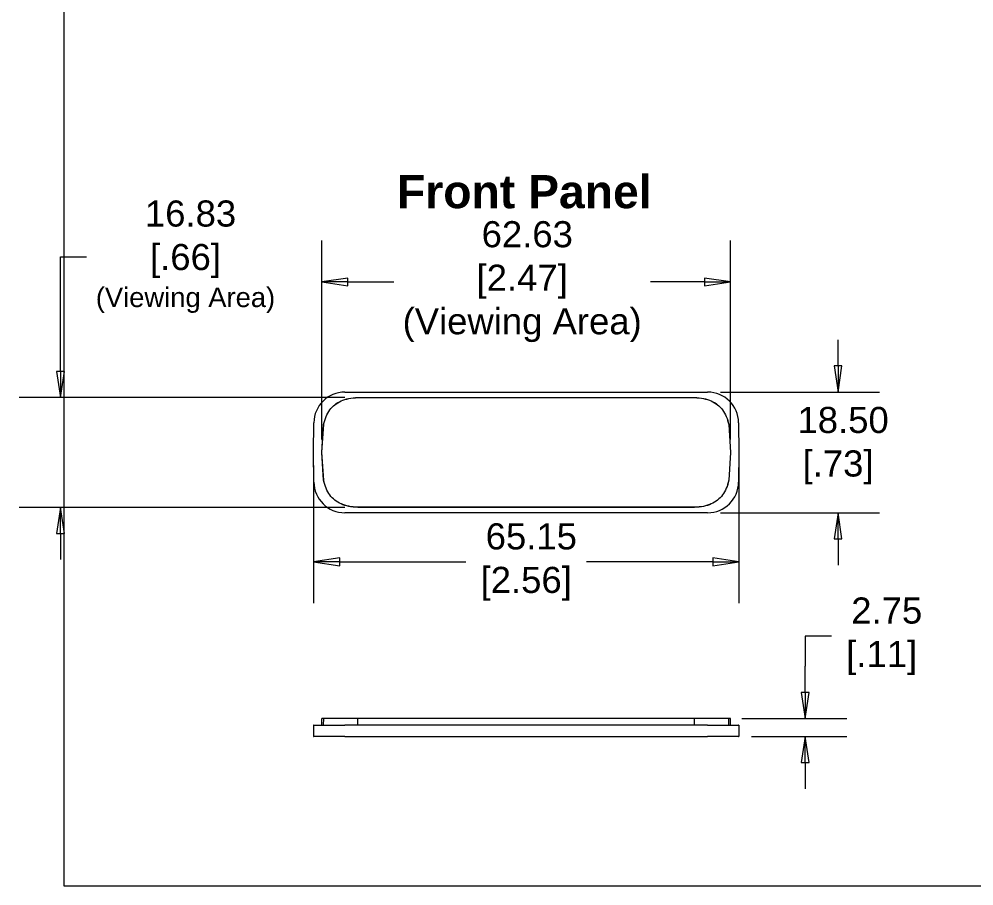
# Model space of a CAD drawing. Header units: millimetres. Extents: x -178 to 574, y 16 to 415.
# Drawn here: x 11.4 to 157.7, y 19.3 to 152.1 of the extents above; entities that cross this region are included whole.
import ezdxf

# ---------------------------------------------------------------- set-up
doc = ezdxf.new("R2010")
doc.units = ezdxf.units.MM
doc.header["$LTSCALE"] = 2
for name, color, linetype, lineweight in [('Dimension (ANSI)', 7, 'Continuous', 9), ('Sketch Geometry (ANSI)', 7, 'Continuous', 9), ('Symbol (ANSI)', 7, 'Continuous', 9), ('Visible (ANSI)', 7, 'Continuous', 9)]:
    doc.layers.add(name, color=color, linetype=linetype, lineweight=lineweight)
doc.styles.add('Label Text (ANSI)', font='arialbd.ttf')
doc.styles.add('Note Text (ANSI)', font='arial.ttf')
doc.styles.add('Text Style20', font='arial.ttf')
doc.dimstyles.new('Default - mm (ANSI)', dxfattribs={"dimscale": 2, "dimtxt": 2, "dimasz": 2, "dimexe": 3.175, "dimexo": 1, "dimgap": 0.8, "dimtad": 0, "dimtih": 1, "dimtoh": 1, "dimrnd": 1e-08, "dimzin": 4, "dimdsep": 46, "dimtxsty": 'Note Text (ANSI)', "dimblk": 'Filled-1', "dimcen": 0.09, "dimdle": 10, "dimclrd": 256, "dimclre": 256, "dimclrt": 256, "dimadec": 1, "dimazin": 0, "dimtfac": 1.524, "dimtofl": 0, "dimtmove": 0, "dimatfit": 3, "dimfxl": 0, "dimtolj": 1, "dimtzin": 0, "dimlwd": -1, "dimlwe": -1, "dimarcsym": 0})

# ---------------------------------------------------------------- blocks, each defined once
blk = doc.blocks.new('Title Blocks HAMMOND')
at = {"layer": 'Sketch Geometry (ANSI)'}
for p, q in [((9.353, 206.727), (9.353, 9.64)), ((9.353, 9.64), (173.942, 9.64))]:
    blk.add_line(p, q, dxfattribs=at)
at = {"layer": 'Symbol (ANSI)', "style": 'Text Style20'}
blk.add_attdef('<TITLE>_001', (224.797, 16.351), '', height=5, dxfattribs=at)
blk = doc.blocks.new('Filled-1')
at = {"color": 0}
for p, q in [((0, 0), (-1, 0.15)), ((-1, 0.15), (-1, -0.15)), ((-1, 0), (0, 0)), ((-1, -0.15), (0, 0))]:
    blk.add_line(p, q, dxfattribs=at)
at = {"color": 0, "flags": 128}
blk.add_lwpolyline([(-1, -0.15), (0, 0), (-1, 0.15), (-1, -0.15)], dxfattribs=at)
at = {"color": 0}
blk.add_solid([(-1, -0.15), (0, 0), (-1, 0.15), (-1, -0.15)], dxfattribs=at)
blk = doc.blocks.new('*D8')
at = {"layer": 'Defpoints', "color": 0, "transparency": 16777216}
for p in [(120.37, 111.85), (57.74, 85.72), (120.37, 85.72)]:
    blk.add_point(p, dxfattribs=at)
at = {"layer": 'Dimension (ANSI)', "transparency": 16777216}
for p, q in [((57.74, 87.72), (57.74, 118.2)), ((120.37, 87.72), (120.37, 118.2)), ((61.74, 111.85), (68.78, 111.85)), ((116.37, 111.85), (108.09, 111.85))]:
    blk.add_line(p, q, dxfattribs=at)
at = {"layer": 'Dimension (ANSI)', "transparency": 16777216, "xscale": 4, "yscale": 4, "zscale": 4, "rotation": 180}
blk.add_blockref('Filled-1', (57.74, 111.85), dxfattribs=at)
at = {"layer": 'Dimension (ANSI)', "transparency": 16777216, "xscale": 4, "yscale": 4, "zscale": 4}
blk.add_blockref('Filled-1', (120.37, 111.85), dxfattribs=at)
at = {"layer": 'Dimension (ANSI)', "transparency": 16777216, "insert": (88.44, 121.16), "char_height": 4, "attachment_point": 2, "style": 'Note Text (ANSI)'}
blk.add_mtext('\\A1; 62.63\\P[2.47]{\\P(Viewing Area)}', dxfattribs=at)
blk = doc.blocks.new('*D9')
at = {"layer": 'Defpoints', "color": 0, "transparency": 16777216}
for p in [(56.48, 85.72), (121.63, 85.72), (121.63, 68.96)]:
    blk.add_point(p, dxfattribs=at)
at = {"layer": 'Dimension (ANSI)', "transparency": 16777216}
for p, q in [((56.48, 83.72), (56.48, 62.61)), ((121.63, 83.72), (121.63, 62.61)), ((60.48, 68.96), (79.8, 68.96)), ((117.63, 68.96), (98.31, 68.96))]:
    blk.add_line(p, q, dxfattribs=at)
at = {"layer": 'Dimension (ANSI)', "transparency": 16777216, "xscale": 4, "yscale": 4, "zscale": 4, "rotation": 180}
blk.add_blockref('Filled-1', (56.48, 68.96), dxfattribs=at)
at = {"layer": 'Dimension (ANSI)', "transparency": 16777216, "xscale": 4, "yscale": 4, "zscale": 4}
blk.add_blockref('Filled-1', (121.63, 68.96), dxfattribs=at)
at = {"layer": 'Dimension (ANSI)', "transparency": 16777216, "insert": (89.06, 74.86), "char_height": 4, "attachment_point": 2, "style": 'Note Text (ANSI)'}
blk.add_mtext('\\A1; 65.15\\P[2.56]', dxfattribs=at)
blk = doc.blocks.new('*D10')
at = {"layer": 'Defpoints', "color": 0, "transparency": 16777216}
for p in [(63.25, 94.14), (17.71, 77.31), (63.25, 77.31)]:
    blk.add_point(p, dxfattribs=at)
at = {"layer": 'Dimension (ANSI)', "transparency": 16777216}
for p, q in [((17.71, 98.14), (17.71, 115.68)), ((17.71, 115.68), (21.71, 115.68)), ((61.25, 94.14), (11.36, 94.14)), ((61.25, 77.31), (11.36, 77.31)), ((17.71, 73.31), (17.71, 69.31))]:
    blk.add_line(p, q, dxfattribs=at)
at = {"layer": 'Dimension (ANSI)', "transparency": 16777216, "xscale": 4, "yscale": 4, "zscale": 4}
for p, rotation in [((17.71, 94.14), 270), ((17.71, 77.31), 90)]:
    blk.add_blockref('Filled-1', p, dxfattribs=dict(at, rotation=rotation))
at = {"layer": 'Dimension (ANSI)', "transparency": 16777216, "insert": (36.85, 124.33), "char_height": 4, "attachment_point": 2, "style": 'Note Text (ANSI)'}
blk.add_mtext('\\A1; 16.83\\P[.66]{\\P\\fArial|b0|i0;\\H3.0000;(Viewing Area)}', dxfattribs=at)
blk = doc.blocks.new('*D11')
at = {"layer": 'Defpoints', "color": 0, "transparency": 16777216}
for p in [(116.84, 94.97), (136.84, 94.97), (116.84, 76.47)]:
    blk.add_point(p, dxfattribs=at)
at = {"layer": 'Dimension (ANSI)', "transparency": 16777216}
for p, q in [((136.84, 98.97), (136.84, 102.97)), ((118.84, 94.97), (143.19, 94.97)), ((118.84, 76.47), (143.19, 76.47)), ((136.84, 72.47), (136.84, 68.47))]:
    blk.add_line(p, q, dxfattribs=at)
at = {"layer": 'Dimension (ANSI)', "transparency": 16777216, "xscale": 4, "yscale": 4, "zscale": 4}
for p, rotation in [((136.84, 94.97), 270), ((136.84, 76.47), 90)]:
    blk.add_blockref('Filled-1', p, dxfattribs=dict(at, rotation=rotation))
at = {"layer": 'Dimension (ANSI)', "transparency": 16777216, "insert": (136.84, 92.7), "char_height": 4, "attachment_point": 2, "style": 'Note Text (ANSI)'}
blk.add_mtext('\\A1; 18.50\\P[.73]', dxfattribs=at)
blk = doc.blocks.new('*D12')
at = {"layer": 'Defpoints', "color": 0, "transparency": 16777216}
for p in [(120.08, 44.95), (121.59, 42.2), (131.81, 42.2)]:
    blk.add_point(p, dxfattribs=at)
at = {"layer": 'Dimension (ANSI)', "transparency": 16777216}
for p, q in [((135.81, 57.59), (131.81, 57.59)), ((131.81, 57.59), (131.81, 52.95)), ((131.81, 48.95), (131.81, 52.95)), ((122.08, 44.95), (138.16, 44.95)), ((123.59, 42.2), (138.16, 42.2)), ((131.81, 38.2), (131.81, 34.2))]:
    blk.add_line(p, q, dxfattribs=at)
at = {"layer": 'Dimension (ANSI)', "transparency": 16777216, "xscale": 4, "yscale": 4, "zscale": 4}
for p, rotation in [((131.81, 44.95), 270), ((131.81, 42.2), 90)]:
    blk.add_blockref('Filled-1', p, dxfattribs=dict(at, rotation=rotation))
at = {"layer": 'Dimension (ANSI)', "transparency": 16777216, "insert": (143.52, 63.5), "char_height": 4, "attachment_point": 2, "style": 'Note Text (ANSI)'}
blk.add_mtext('\\A1; 2.75\\P[.11]', dxfattribs=at)

msp = doc.modelspace()

# ---------------------------------------------------------------- linework, layer by layer
at = {"layer": 'Visible (ANSI)'}
for p, q in [((61.2701, 94.972), (116.8403, 94.972)), ((63.2505, 94.1361), (63.2507, 94.1274)), ((63.2505, 94.1361), (114.8599, 94.1361)), ((63.2507, 94.1274), (114.8597, 94.1274)), ((114.8599, 94.1361), (114.8597, 94.1274)), ((56.4807, 85.7232), (56.5203, 90.2635)), ((57.7306, 85.722), (58.0199, 89.9887)), ((57.7394, 85.722), (58.0286, 89.9875)), ((58.0199, 89.9887), (58.0286, 89.9875)), ((120.0905, 89.9887), (120.0818, 89.9875)), ((120.0818, 89.9875), (120.371, 85.722)), ((120.0905, 89.9887), (120.3798, 85.722)), ((121.5901, 90.2635), (121.6297, 85.7232)), ((56.5203, 81.183), (56.4807, 85.7232)), ((57.7306, 85.722), (57.7394, 85.722)), ((58.0199, 81.4554), (57.7306, 85.722)), ((58.0286, 81.4566), (57.7394, 85.722)), ((120.371, 85.722), (120.0818, 81.4566)), ((120.3798, 85.722), (120.0905, 81.4554)), ((120.3798, 85.722), (120.371, 85.722)), ((121.6297, 85.7232), (121.5901, 81.1806)), ((58.0199, 81.4554), (58.0286, 81.4566)), ((120.0905, 81.4554), (120.0818, 81.4566)), ((116.8403, 76.472), (61.2701, 76.472)), ((63.2505, 77.3079), (63.2507, 77.3167)), ((114.8599, 77.3079), (63.2505, 77.3079)), ((114.8597, 77.3167), (63.2507, 77.3167)), ((114.8599, 77.3079), (114.8597, 77.3167)), ((56.5203, 43.953), (56.4807, 43.953)), ((56.4807, 43.953), (56.4807, 42.203)), ((56.5203, 43.953), (61.2701, 43.953)), ((57.7306, 43.953), (57.7394, 44.953)), ((58.0286, 44.953), (57.7394, 44.953)), ((58.0199, 43.953), (58.0286, 44.953)), ((63.2507, 44.953), (58.0286, 44.953)), ((116.8403, 43.953), (61.2701, 43.953)), ((63.2505, 43.953), (63.2507, 44.953)), ((114.8597, 44.953), (63.2507, 44.953)), ((120.0818, 44.953), (114.8597, 44.953)), ((114.8599, 43.953), (114.8597, 44.953)), ((116.8403, 43.953), (121.5901, 43.953)), ((120.371, 44.953), (120.0818, 44.953)), ((120.0905, 43.953), (120.0818, 44.953)), ((120.3798, 43.953), (120.371, 44.953)), ((121.6297, 43.953), (121.5901, 43.953)), ((121.6297, 43.953), (121.6297, 42.203)), ((56.4807, 42.203), (56.5203, 42.203)), ((61.2701, 42.203), (56.5203, 42.203)), ((61.2701, 42.203), (116.8403, 42.203)), ((121.5901, 42.203), (116.8403, 42.203)), ((121.5901, 42.203), (121.6297, 42.203))]:
    msp.add_line(p, q, dxfattribs=at)
at = {"layer": 'Visible (ANSI)', "flags": 128}
for points in [[(58.0199, 89.9887), (58.0939, 90.3168), (58.1804, 90.6315), (58.2794, 90.9326), (58.3909, 91.2202), (58.5149, 91.4944), (58.6515, 91.755), (58.8006, 92.0021), (58.9621, 92.2357), (59.1363, 92.4558), (59.3229, 92.6624), (59.5221, 92.8554), (59.7337, 93.035), (59.9579, 93.2011), (60.1947, 93.3536), (60.4439, 93.4926), (60.7057, 93.6182), (60.9799, 93.7302), (61.2667, 93.8287), (61.5661, 93.9137), (61.8779, 93.9852), (62.2023, 94.0432), (62.5391, 94.0877), (62.8885, 94.1187), (63.2505, 94.1361)], [(58.0286, 89.9875), (58.1016, 90.3132), (58.187, 90.628), (58.2851, 90.9304), (58.3962, 91.219), (58.5203, 91.4931), (58.6573, 91.7529), (58.8069, 91.9988), (58.969, 92.2311), (59.1433, 92.4502), (59.3299, 92.656), (59.5287, 92.8485), (59.7398, 93.0278), (59.9633, 93.1939), (60.199, 93.3466), (60.4472, 93.486), (60.7077, 93.612), (60.9807, 93.7247), (61.2662, 93.824), (61.5646, 93.9095), (61.8761, 93.9811), (62.2013, 94.0385), (62.5401, 94.0816), (62.8908, 94.1108), (63.2507, 94.1274)], [(114.8597, 94.1274), (115.219, 94.1106), (115.569, 94.0809), (115.9071, 94.0375), (116.2316, 93.9796), (116.5424, 93.9075), (116.8402, 93.8215), (117.1252, 93.7219), (117.398, 93.6092), (117.6586, 93.4833), (117.9071, 93.3443), (118.1433, 93.1921), (118.3673, 93.0267), (118.579, 92.848), (118.7783, 92.656), (118.9654, 92.4506), (119.14, 92.2318), (119.3022, 91.9995), (119.4519, 91.7534), (119.5889, 91.4934), (119.713, 91.2191), (119.8242, 90.9303), (119.9226, 90.6278), (120.0084, 90.313), (120.0818, 89.9875)], [(114.8599, 94.1361), (115.2213, 94.1185), (115.5703, 94.0874), (115.9067, 94.0428), (116.2307, 93.9846), (116.5422, 93.913), (116.8413, 93.8279), (117.1278, 93.7294), (117.4019, 93.6173), (117.6635, 93.4917), (117.9126, 93.3526), (118.1493, 93.2), (118.3734, 93.034), (118.5851, 92.8544), (118.7844, 92.6614), (118.9711, 92.4548), (119.1454, 92.2348), (119.3072, 92.0012), (119.4565, 91.7542), (119.5934, 91.4937), (119.7177, 91.2197), (119.8296, 90.9322), (119.9291, 90.6312), (120.016, 90.3167), (120.0905, 89.9887)], [(63.2505, 77.3079), (62.8886, 77.3254), (62.5392, 77.3564), (62.2024, 77.4008), (61.878, 77.4588), (61.5662, 77.5303), (61.2669, 77.6153), (60.9802, 77.7138), (60.7059, 77.8258), (60.4441, 77.9514), (60.1949, 78.0904), (59.9582, 78.2429), (59.734, 78.409), (59.5223, 78.5886), (59.3232, 78.7816), (59.1365, 78.9882), (58.9624, 79.2083), (58.8008, 79.4419), (58.6517, 79.689), (58.5151, 79.9496), (58.391, 80.2238), (58.2795, 80.5114), (58.1804, 80.8126), (58.0939, 81.1272), (58.0199, 81.4554)], [(63.2507, 77.3167), (62.8908, 77.3333), (62.5403, 77.3628), (62.2019, 77.4062), (61.8773, 77.464), (61.5661, 77.536), (61.2681, 77.6219), (60.9828, 77.7213), (60.7098, 77.834), (60.449, 77.9597), (60.2004, 78.0986), (59.9641, 78.2508), (59.7401, 78.4162), (59.5285, 78.5949), (59.3292, 78.787), (59.1423, 78.9925), (58.9678, 79.2114), (58.8058, 79.4438), (58.6564, 79.69), (58.5197, 79.9501), (58.3959, 80.2246), (58.285, 80.5134), (58.187, 80.816), (58.1016, 81.1308), (58.0286, 81.4566)], [(120.0818, 81.4566), (120.0088, 81.1309), (119.9233, 80.8161), (119.8251, 80.5137), (119.714, 80.2251), (119.5898, 79.951), (119.4528, 79.6912), (119.3032, 79.4454), (119.1411, 79.213), (118.9667, 78.994), (118.7801, 78.7882), (118.5813, 78.5956), (118.3702, 78.4163), (118.1468, 78.2503), (117.911, 78.0976), (117.6629, 77.9582), (117.4023, 77.8321), (117.1294, 77.7194), (116.8439, 77.6202), (116.5456, 77.5346), (116.234, 77.463), (115.9089, 77.4056), (115.5701, 77.3625), (115.2195, 77.3332), (114.8597, 77.3167)], [(120.0905, 81.4554), (120.0165, 81.1272), (119.9299, 80.8126), (119.8309, 80.5115), (119.7193, 80.2239), (119.5952, 79.9498), (119.4586, 79.6892), (119.3095, 79.4421), (119.1479, 79.2085), (118.9738, 78.9884), (118.7871, 78.7818), (118.588, 78.5887), (118.3763, 78.4092), (118.1521, 78.2431), (117.9154, 78.0906), (117.6661, 77.9515), (117.4044, 77.826), (117.1301, 77.714), (116.8434, 77.6154), (116.5441, 77.5304), (116.2323, 77.4589), (115.908, 77.4009), (115.5711, 77.3564), (115.2218, 77.3254), (114.8599, 77.3079)]]:
    msp.add_lwpolyline(points, dxfattribs=at)
at = {"layer": 'Visible (ANSI)'}
for centre, start, end in [((61.2701, 90.222), 90, 179.5), ((116.8403, 90.222), 0.5, 90), ((61.2701, 81.222), 180.470626, 270), ((116.8403, 81.222), 270, 359.5)]:
    msp.add_arc(centre, 4.75, start, end, dxfattribs=at)

# ---------------------------------------------------------------- block references
at = {"xscale": 2, "yscale": 2, "zscale": 2}
msp.add_blockref('Title Blocks HAMMOND', (-0.4977, 0.025), dxfattribs=at)

# ---------------------------------------------------------------- texts
at = {"layer": 'Symbol (ANSI)', "insert": (88.7621, 128.2222), "char_height": 5.08, "width": 61.759628, "attachment_point": 2, "style": 'Label Text (ANSI)'}
msp.add_mtext('{\\fArial|b1|i0;Front Panel}', dxfattribs=at)

# ---------------------------------------------------------------- dimensions: what is measured, and where the dimension line sits
at = {"layer": 'Dimension (ANSI)'}
for base, p1, p2, angle, text, override, picture, middle in [((17.7078, 77.3079), (63.2505, 94.1361), (63.2505, 77.3079), 90, ' <>\\X[.66]{\\P\\fArial|b0|i0;\\H3.0000;(Viewing Area)}', {"dimgap": 0.8, "dimdec": 2, "dimpost": '\\X', "dimtol": 0, "dimlim": 0, "dimtp": 0, "dimtm": 0, "dimtdec": 2, "dimatfit": 1, "dimtvp": -0.333333}, '*D10', (36.8478, 115.6784)), ((120.371, 111.8511), (57.7394, 85.722), (120.371, 85.722), 180, ' <>\\X[2.47]{\\P(Viewing Area)}', {"dimgap": 0.8, "dimtih": 0, "dimtoh": 0, "dimdec": 2, "dimpost": '\\X', "dimtol": 0, "dimlim": 0, "dimtp": 0, "dimtm": 0, "dimtdec": 2, "dimatfit": 1, "dimtvp": -0.333333}, '*D8', (88.4364, 111.8511)), ((136.8403, 94.972), (116.8403, 76.472), (116.8403, 94.972), 90, ' <>\\X[.73]', {"dimgap": 0.8, "dimdec": 2, "dimpost": '\\X', "dimtol": 0, "dimlim": 0, "dimtp": 0, "dimtm": 0, "dimtdec": 2, "dimatfit": 1, "dimtvp": -0.25}, '*D11', (136.8403, 86.7953)), ((121.6297, 68.9594), (56.4807, 85.7232), (121.6297, 85.7232), 180, ' <>\\X[2.56]', {"dimgap": 0.8, "dimtih": 0, "dimtoh": 0, "dimdec": 2, "dimpost": '\\X', "dimtol": 0, "dimlim": 0, "dimtp": 0, "dimtm": 0, "dimtdec": 2, "dimatfit": 1, "dimtvp": -0.25}, '*D9', (89.0552, 68.9594)), ((131.8142, 42.203), (120.0818, 44.953), (121.5901, 42.203), 270, ' <>\\X[.11]', {"dimgap": 0.8, "dimdec": 2, "dimpost": '\\X', "dimtol": 0, "dimlim": 0, "dimtp": 0, "dimtm": 0, "dimtdec": 2, "dimtmove": 1, "dimatfit": 1, "dimtvp": -0.25}, '*D12', (132.0588, 57.5905))]:
    dim = msp.add_linear_dim(base=base, p1=p1, p2=p2, angle=angle, text=text, dimstyle='Default - mm (ANSI)', override=override, dxfattribs=at)
    dim.commit()
    dim.dimension.update_dxf_attribs({"geometry": picture, "text_midpoint": middle, "dimtype": 160})

doc.saveas('drawing.dxf')
